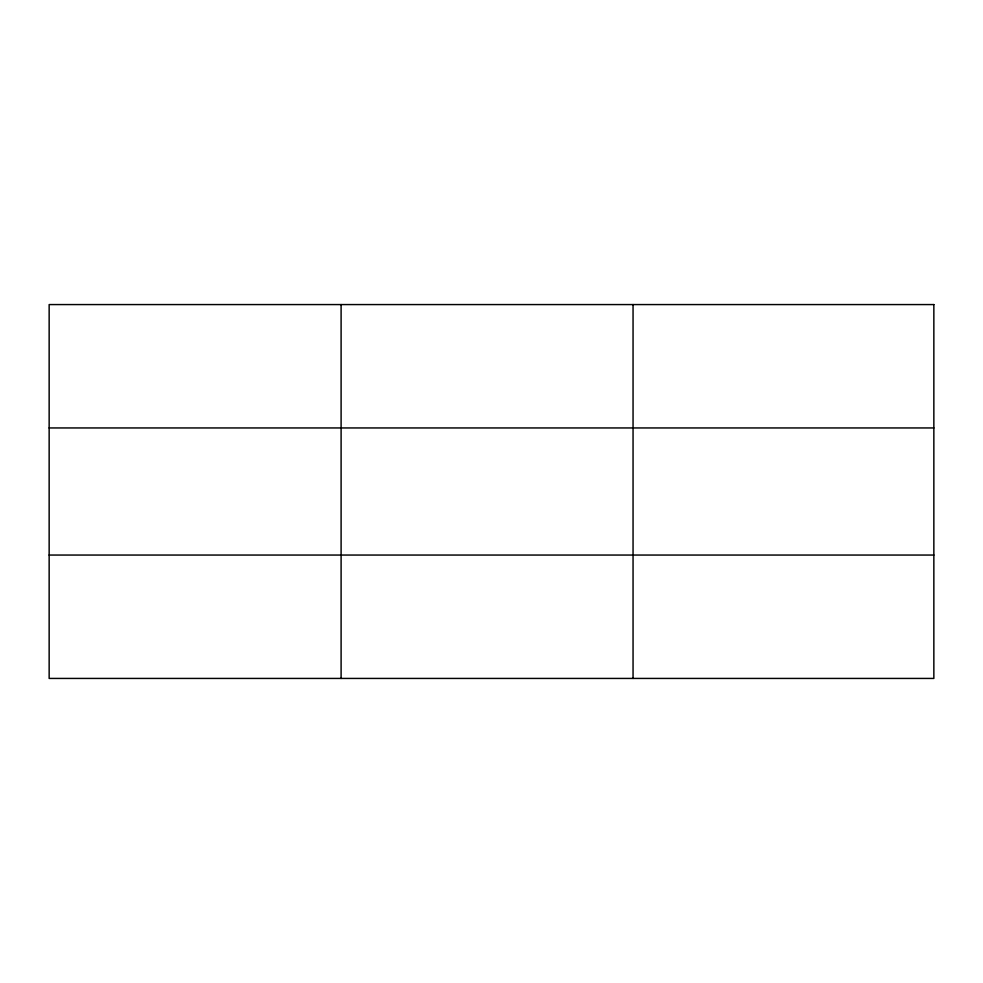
<?xml version="1.0" encoding="UTF-8"?>
<svg xmlns="http://www.w3.org/2000/svg" width="983" height="983" viewBox="0 0 983 983"><rect width="100%" height="100%" fill="white"/><g stroke="black" fill="none" stroke-linecap="round" stroke-linejoin="round"><path stroke-width="1.47" d="M341.101 678.43L341.101 304.57M633.052 678.43L633.052 304.57M49.15 427.949L933.85 427.949M49.15 555.051L933.85 555.051M933.85 304.57L933.85 678.43L49.15 678.43L49.15 304.57L933.85 304.57"/></g></svg>
